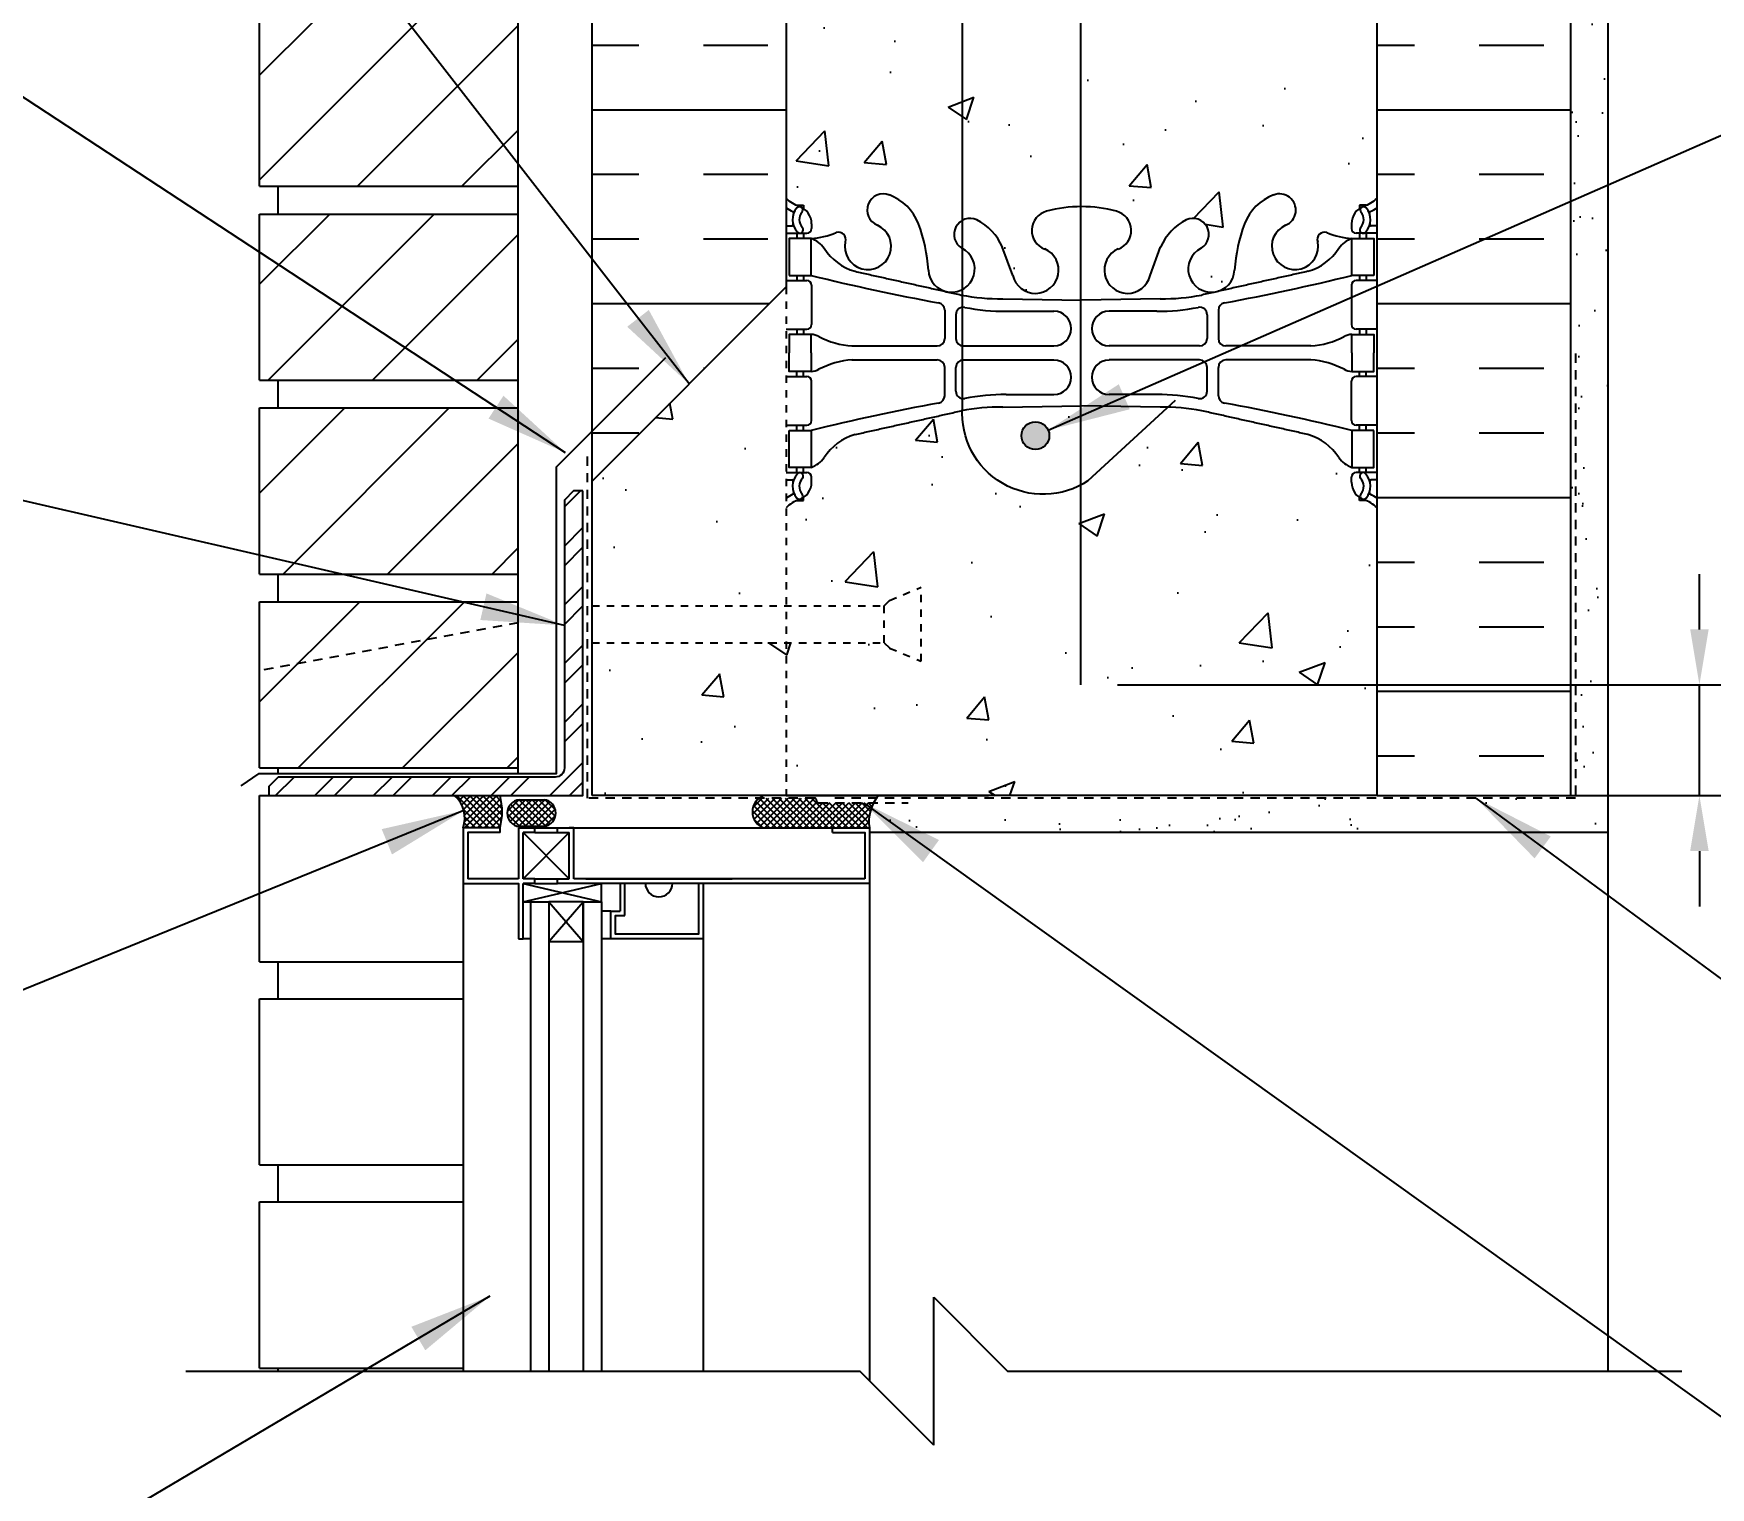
# Model space of a CAD drawing. Header units: inches. Extents: x 2869.3 to 2923.4, y 432.9 to 510.3.
# Drawn here: x 2881.94 to 2904.63, y 480.1 to 499.78 of the extents above; entities that cross this region are included whole.
import ezdxf

# ---------------------------------------------------------------- set-up
doc = ezdxf.new("R2010")
doc.units = ezdxf.units.IN
doc.header["$LTSCALE"] = 0.5
doc.header["$MEASUREMENT"] = 0
doc.linetypes.add('DASHED2', pattern=[0.375, 0.25, -0.125])
doc.linetypes.add('HIDDEN2', pattern=[0.1875, 0.125, -0.0625])
doc.layers.get('Defpoints').update_dxf_attribs({"linetype": 'CONTINUOUS'})
for name, color, linetype in [('HATCH', 12, 'CONTINUOUS'), ('LINE18', 9, 'CONTINUOUS'), ('line25', 2, 'CONTINUOUS'), ('LINE50', 5, 'CONTINUOUS'), ('LINE65', 3, 'CONTINUOUS'), ('LINE9', 9, 'CONTINUOUS'), ('TEXT', 4, 'CONTINUOUS'), ('Web_Edge', 9, 'CONTINUOUS')]:
    doc.layers.add(name, color=color, linetype=linetype)
doc.styles.add('DIM', font='romans.shx', dxfattribs={"width": 0.7})
doc.dimstyles.new('ext_12', dxfattribs={"dimscale": 12, "dimtxt": 0.09375, "dimasz": 0.09375, "dimexe": 0.09375, "dimexo": 0.0625, "dimgap": 0.0625, "dimtad": 1, "dimdec": 1, "dimzin": 3, "dimdsep": 46, "dimlunit": 4, "dimtxsty": 'DIM', "dimcen": 0.09, "dimdle": 0.09375, "dimclrt": 4, "dimadec": 0, "dimazin": 0, "dimtfac": 1, "dimtdec": 1, "dimtmove": 2, "dimatfit": 3, "dimfxl": 1, "dimfrac": 2, "dimtolj": 1, "dimtzin": 0, "dimarcsym": 0})
doc.dimstyles.new('ext_8', dxfattribs={"dimscale": 8, "dimtxt": 0.09375, "dimasz": 0.09375, "dimexe": 0.09375, "dimexo": 0.0625, "dimgap": 0.0625, "dimtad": 1, "dimdec": 1, "dimzin": 3, "dimdsep": 46, "dimlunit": 4, "dimtxsty": 'DIM', "dimcen": 0.09, "dimdle": 0.09375, "dimclrt": 4, "dimadec": 0, "dimazin": 0, "dimtfac": 1, "dimtdec": 1, "dimtmove": 2, "dimatfit": 3, "dimfxl": 1, "dimfrac": 2, "dimtolj": 1, "dimtzin": 0, "dimarcsym": 0})
pattern_1 = [(37.5, (66.8911, 3.5397), (-0.03149668, 0.96341188), [0, -0.76, 0, -0.85, 0, -0.8125]), (7.5, (66.8911, 3.5397), (0.88488835, 1.41107303), [0, -0.41, 0, -0.685, 0, -0.2625]), (327.5, (66.2761, 3.5397), (1.55707093, 0.00282953), [0, -0.25, 0, -0.9, 0, -1.175]), (317.5, (66.2761, 3.5397), (1.5030633, 0.4388378), [0, -0.125, 0, -0.59, 0, -0.675])]

# ---------------------------------------------------------------- blocks, each defined once
blk = doc.blocks.new('*D5')
at = {"layer": 'Defpoints', "color": 0, "transparency": 16777216}
for p in [(2896.109, 490.964), (2904.485, 490.964), (2902.746, 489.464)]:
    blk.add_point(p, dxfattribs=at)
at = {"layer": 'TEXT', "color": 0, "lineweight": -2, "transparency": 16777216}
for p, q in [((2904.485, 491.714), (2904.485, 492.464)), ((2896.609, 490.964), (2905.235, 490.964)), ((2904.485, 489.464), (2904.485, 490.964)), ((2903.246, 489.464), (2905.235, 489.464)), ((2904.485, 488.714), (2904.485, 487.964))]:
    blk.add_line(p, q, dxfattribs=at)
at = {"layer": 'TEXT', "color": 0, "transparency": 16777216}
for points in [[(2904.36, 491.714), (2904.61, 491.714), (2904.485, 490.964)], [(2904.36, 488.714), (2904.61, 488.714), (2904.485, 489.464)]]:
    blk.add_solid(points, dxfattribs=at)
at = {"layer": 'TEXT', "color": 4, "transparency": 16777216, "insert": (2907.709, 490.383), "char_height": 0.75, "attachment_point": 5, "rotation": 90, "style": 'DIM'}
blk.add_mtext('\\A1;1 1/2" \\P (38mm)MIN. \\PCOVER', dxfattribs=at)

msp = doc.modelspace()

# ---------------------------------------------------------------- hatches: boundary and pattern name
at = {"layer": 'HATCH'}
h = msp.add_hatch(dxfattribs=at)
h.set_pattern_fill('AR-CONC', color=256, scale=0.5)
h.set_pattern_definition([(50, (0, 0), (3.586301, -0.3137607), [0.375, -4.125]), (355, (0, 0), (-0.6937567, 3.7609607), [0.3, -3.3]), (100.45144, (0.299, -0.026), (2.8925442, 3.4472), [0.318701, -3.5057106]), (46.1842, (0, 1), (5.3362067, -0.8275964), [0.5625, -6.1875]), (96.63564, (0.4447, 0.931), (4.67331, 4.870593), [0.478052, -5.258569]), (351.18416, (0, 1), (4.67331, 4.870593), [0.45, -4.95]), (21, (0.5, 0.75), (2.9845353, -2.0130945), [0.375, -4.125]), (326, (0.5, 0.75), (1.2165767, 3.62575), [0.3, -3.3]), (71.45144, (0.7487, 0.5822), (4.201112, 1.6126558), [0.318701, -3.5057106]), (37.5, (0, 0), (0.0607993, 1.66446927), [0, -3.26, 0, -3.35, 0, -3.3125]), (7.5, (0, 0), (1.3153477, 1.9720586), [0, -1.91, 0, -3.185, 0, -1.2625]), (327.5, (-1.115, 0), (2.6691122, -0.11277436), [0, -1.25, 0, -3.9, 0, -5.175]), (317.5, (-1.615, 0), (2.9159308, 0.500525), [0, -1.625, 0, -2.59, 0, -3.675])])
edge = h.paths.add_edge_path()
edge.add_line((2900.121, 470.058), (2892.121, 470.058))
edge.add_line((2892.121, 470.058), (2892.121, 467.071))
edge.add_arc((2892.467, 467.432), 0.5, 226.2109, 246.4218)
edge.add_line((2892.267, 466.973), (2892.357, 466.973))
edge.add_line((2892.357, 466.973), (2892.357, 466.932))
edge.add_arc((2892.217, 466.725), 0.25, 0, 55.9442, ccw=False)
edge.add_line((2892.467, 466.725), (2892.467, 466.657))
edge.add_arc((2892.404, 466.657), 0.0625, -90, 0, ccw=False)
edge.add_line((2892.404, 466.595), (2892.357, 466.595))
edge.add_line((2892.357, 466.595), (2892.357, 466.525))
edge.add_line((2892.357, 466.525), (2892.462, 466.525))
edge.add_arc((2892.339, 466.182), 0.364, 34.9775, 70.3387, ccw=False)
edge.add_arc((2893.262, 466.793), 0.743, 212.7919, 253.8107)
edge.add_spline(control_points=[(2893.055, 466.079), (2894.493, 465.759)], knot_values=[0, 0, 1, 1], degree=1, periodic=0)
edge.add_arc((2895.049, 468.69), 2.984, 259.2546, 270.0995)
edge.add_line((2895.054, 465.706), (2896.121, 465.691))
edge.add_line((2896.121, 465.691), (2897.187, 465.706))
edge.add_arc((2897.192, 468.69), 2.984, 269.9005, 280.7454)
edge.add_spline(control_points=[(2897.749, 465.759), (2899.186, 466.079)], knot_values=[0, 0, 1, 1], degree=1, periodic=0)
edge.add_arc((2898.979, 466.793), 0.743, 286.1893, 327.2081)
edge.add_arc((2899.902, 466.182), 0.364, 109.6613, 145.0225, ccw=False)
edge.add_line((2899.78, 466.525), (2899.885, 466.525))
edge.add_line((2899.885, 466.525), (2899.885, 466.595))
edge.add_line((2899.885, 466.595), (2899.837, 466.595))
edge.add_arc((2899.837, 466.657), 0.0625, 180, 270, ccw=False)
edge.add_line((2899.775, 466.657), (2899.775, 466.725))
edge.add_arc((2900.025, 466.725), 0.25, 124.0558, 180, ccw=False)
edge.add_line((2899.885, 466.932), (2899.885, 466.973))
edge.add_line((2899.885, 466.973), (2899.975, 466.973))
edge.add_arc((2899.775, 467.432), 0.5, 293.5782, 313.7891)
edge.add_line((2900.121, 467.071), (2900.121, 470.058))
h.paths.add_polyline_path([(2900.121, 462.878, 0.088416), (2899.975, 462.976), (2899.885, 462.976), (2899.885, 463.018, -0.249069), (2899.775, 463.225), (2899.775, 463.292, -0.414214), (2899.837, 463.355), (2899.885, 463.355), (2899.885, 463.425), (2899.78, 463.425, 0.085348), (2899.45, 463.349, -0.669601), (2899.318, 463.469, 2.087231), (2898.884, 463.245, -1), (2898.72, 462.836, -0.21345), (2898.328, 463.225, -0.069923), (2898.191, 463.869, 1.629604), (2897.72, 463.568, -1.059167), (2897.514, 463.186, -0.16372), (2897.192, 463.54), (2897.049, 463.927, 1.612474), (2896.618, 463.567, -0.734872), (2896.595, 463.056, -0.068475), (2896.121, 462.994, -0.068475), (2895.647, 463.056, -0.734872), (2895.623, 463.567, 1.612474), (2895.192, 463.927), (2895.049, 463.54, -0.16372), (2894.727, 463.186, -1.059167), (2894.521, 463.568, 1.629604), (2894.05, 463.869, -0.069923), (2893.913, 463.225, -0.21345), (2893.521, 462.836, -1), (2893.358, 463.245, 2.087231), (2892.924, 463.469, -0.669601), (2892.791, 463.349, 0.085348), (2892.462, 463.425), (2892.357, 463.425), (2892.357, 463.355), (2892.404, 463.355, -0.414214), (2892.467, 463.292), (2892.467, 463.225, -0.249069), (2892.357, 463.018), (2892.357, 462.976), (2892.267, 462.976, 0.088416), (2892.121, 462.878), (2892.121, 460.105), (2892.121, 457.332, 0.088416), (2892.267, 457.235), (2892.357, 457.235), (2892.357, 457.193, -0.249069), (2892.467, 456.986), (2892.467, 456.918, -0.414214), (2892.404, 456.856), (2892.357, 456.856), (2892.357, 456.786), (2892.462, 456.786, 0.085348), (2892.791, 456.861, -0.669601), (2892.924, 456.741, 2.087231), (2893.358, 456.966, -1), (2893.521, 457.374, -0.21345), (2893.913, 456.985, -0.069923), (2894.05, 456.341, 1.629604), (2894.521, 456.642, -1.059167), (2894.727, 457.024, -0.16372), (2895.049, 456.671), (2895.192, 456.284, 1.612474), (2895.623, 456.643, -0.734872), (2895.647, 457.154, -0.068475), (2896.121, 457.216, -0.068475), (2896.595, 457.154, -0.734872), (2896.618, 456.643, 1.612474), (2897.049, 456.284), (2897.192, 456.671, -0.16372), (2897.514, 457.024, -1.059167), (2897.72, 456.642, 1.629604), (2898.191, 456.341, -0.069923), (2898.328, 456.985, -0.21345), (2898.72, 457.374, -1), (2898.884, 456.966, 2.087231), (2899.318, 456.741, -0.669601), (2899.45, 456.861, 0.085348), (2899.78, 456.786), (2899.885, 456.786), (2899.885, 456.856), (2899.837, 456.856, -0.414214), (2899.775, 456.918), (2899.775, 456.986, -0.249069), (2899.885, 457.193), (2899.885, 457.235), (2899.975, 457.235, 0.088416), (2900.121, 457.332), (2900.121, 460.105)])
edge = h.paths.add_edge_path()
edge.add_line((2900.121, 509.327), (2895.121, 509.327))
edge.add_line((2895.121, 509.327), (2894.121, 510.327))
edge.add_line((2894.121, 510.327), (2894.121, 508.327))
edge.add_line((2894.121, 508.327), (2893.121, 509.327))
edge.add_line((2893.121, 509.327), (2892.121, 509.327))
edge.add_line((2892.121, 509.327), (2892.121, 507.293))
edge.add_arc((2892.467, 507.654), 0.5, 226.2109, 246.4218)
edge.add_line((2892.267, 507.196), (2892.357, 507.196))
edge.add_line((2892.357, 507.196), (2892.357, 507.154))
edge.add_arc((2892.217, 506.947), 0.25, 0, 55.9442, ccw=False)
edge.add_line((2892.467, 506.947), (2892.467, 506.879))
edge.add_arc((2892.404, 506.879), 0.0625, -90, 0, ccw=False)
edge.add_line((2892.404, 506.817), (2892.357, 506.817))
edge.add_line((2892.357, 506.817), (2892.357, 506.747))
edge.add_line((2892.357, 506.747), (2892.462, 506.747))
edge.add_arc((2892.339, 506.404), 0.364, 34.9775, 70.3387, ccw=False)
edge.add_arc((2893.262, 507.016), 0.743, 212.7919, 253.8107)
edge.add_spline(control_points=[(2893.055, 506.301), (2894.493, 505.981)], knot_values=[0, 0, 1, 1], degree=1, periodic=0)
edge.add_arc((2895.049, 508.913), 2.984, 259.2546, 270.0995)
edge.add_line((2895.054, 505.929), (2896.121, 505.913))
edge.add_line((2896.121, 505.913), (2897.187, 505.929))
edge.add_arc((2897.192, 508.913), 2.984, 269.9005, 280.7454)
edge.add_spline(control_points=[(2897.749, 505.981), (2899.186, 506.301)], knot_values=[0, 0, 1, 1], degree=1, periodic=0)
edge.add_arc((2898.979, 507.016), 0.743, 286.1893, 327.2081)
edge.add_arc((2899.902, 506.404), 0.364, 109.6613, 145.0225, ccw=False)
edge.add_line((2899.78, 506.747), (2899.885, 506.747))
edge.add_line((2899.885, 506.747), (2899.885, 506.817))
edge.add_line((2899.885, 506.817), (2899.837, 506.817))
edge.add_arc((2899.837, 506.879), 0.0625, 180, 270, ccw=False)
edge.add_line((2899.775, 506.879), (2899.775, 506.947))
edge.add_arc((2900.025, 506.947), 0.25, 124.0558, 180, ccw=False)
edge.add_line((2899.885, 507.154), (2899.885, 507.196))
edge.add_line((2899.885, 507.196), (2899.975, 507.196))
edge.add_arc((2899.775, 507.654), 0.5, 293.5782, 313.7891)
edge.add_line((2900.121, 507.293), (2900.121, 509.327))
h.paths.add_polyline_path([(2900.121, 500.327), (2900.121, 503.101, 0.088416), (2899.975, 503.198), (2899.885, 503.198), (2899.885, 503.24, -0.249069), (2899.775, 503.447), (2899.775, 503.514, -0.414214), (2899.837, 503.577), (2899.885, 503.577), (2899.885, 503.647), (2899.78, 503.647, 0.085348), (2899.45, 503.571, -0.669601), (2899.318, 503.692, 2.087231), (2898.884, 503.467, -1), (2898.72, 503.058, -0.21345), (2898.328, 503.448, -0.069923), (2898.191, 504.091, 1.702394), (2897.741, 503.779, -0.940793), (2897.538, 503.395, -0.173075), (2897.192, 503.762), (2897.049, 504.149, 1.612474), (2896.618, 503.789, -0.734872), (2896.595, 503.278, -0.068475), (2896.121, 503.216, -0.068475), (2895.647, 503.278, -0.734872), (2895.623, 503.789, 1.612474), (2895.192, 504.149), (2895.049, 503.762, -0.173075), (2894.703, 503.395, -0.940793), (2894.5, 503.779, 1.702394), (2894.05, 504.091, -0.069923), (2893.913, 503.448, -0.21345), (2893.521, 503.058, -1), (2893.358, 503.467, 2.087231), (2892.924, 503.692, -0.669601), (2892.791, 503.571, 0.085348), (2892.462, 503.647), (2892.357, 503.647), (2892.357, 503.577), (2892.404, 503.577, -0.414214), (2892.467, 503.514), (2892.467, 503.447, -0.249069), (2892.357, 503.24), (2892.357, 503.198), (2892.267, 503.198, 0.088416), (2892.121, 503.101), (2892.121, 500.327), (2892.121, 497.554, 0.088416), (2892.267, 497.457), (2892.357, 497.457), (2892.357, 497.415, -0.249069), (2892.467, 497.208), (2892.467, 497.141, -0.414214), (2892.404, 497.078), (2892.357, 497.078), (2892.357, 497.008), (2892.462, 497.008, 0.085348), (2892.791, 497.084, -0.669601), (2892.924, 496.963, 2.087231), (2893.358, 497.188, -1), (2893.521, 497.597, -0.21345), (2893.913, 497.207, -0.069923), (2894.05, 496.564, 1.702394), (2894.5, 496.876, -0.940793), (2894.703, 497.259, -0.173075), (2895.049, 496.893), (2895.192, 496.506, 1.612474), (2895.623, 496.865, -0.734872), (2895.647, 497.377, -0.068475), (2896.121, 497.439, -0.068475), (2896.595, 497.377, -0.734872), (2896.618, 496.865, 1.612474), (2897.049, 496.506), (2897.192, 496.893, -0.173075), (2897.538, 497.259, -0.940793), (2897.741, 496.876, 1.702394), (2898.191, 496.564, -0.069923), (2898.328, 497.207, -0.21345), (2898.72, 497.597, -1), (2898.884, 497.188, 2.087231), (2899.318, 496.963, -0.669601), (2899.45, 497.084, 0.085348), (2899.78, 497.008), (2899.885, 497.008), (2899.885, 497.078), (2899.837, 497.078, -0.414214), (2899.775, 497.141), (2899.775, 497.208, -0.249069), (2899.885, 497.415), (2899.885, 497.457), (2899.975, 497.457, 0.088416), (2900.121, 497.554)])
edge = h.paths.add_edge_path()
edge.add_arc((2899.775, 493.001), 0.5, 46.2109, 66.4218)
edge.add_line((2899.975, 493.459), (2899.885, 493.459))
edge.add_line((2899.885, 493.459), (2899.885, 493.501))
edge.add_arc((2900.025, 493.708), 0.25, 180, 235.9442, ccw=False)
edge.add_line((2899.775, 493.708), (2899.775, 493.776))
edge.add_arc((2899.837, 493.776), 0.0625, 90, 180, ccw=False)
edge.add_line((2899.837, 493.838), (2899.885, 493.838))
edge.add_line((2899.885, 493.838), (2899.885, 493.908))
edge.add_line((2899.885, 493.908), (2899.78, 493.908))
edge.add_arc((2899.902, 494.251), 0.364, 214.9775, 250.3387, ccw=False)
edge.add_arc((2898.979, 493.639), 0.743, 32.7919, 73.8107)
edge.add_spline(control_points=[(2899.186, 494.353), (2897.749, 494.674)], knot_values=[0, 0, 1, 1], degree=1, periodic=0)
edge.add_arc((2897.192, 491.742), 2.984, 79.2546, 90.0995)
edge.add_line((2897.187, 494.726), (2896.121, 494.742))
edge.add_line((2896.121, 494.742), (2895.054, 494.726))
edge.add_arc((2895.049, 491.742), 2.984, 89.9005, 100.7454)
edge.add_spline(control_points=[(2894.493, 494.674), (2893.055, 494.353)], knot_values=[0, 0, 1, 1], degree=1, periodic=0)
edge.add_arc((2893.262, 493.639), 0.743, 106.1893, 147.2081)
edge.add_arc((2892.339, 494.251), 0.364, 289.6613, 325.0225, ccw=False)
edge.add_line((2892.462, 493.908), (2892.357, 493.908))
edge.add_line((2892.357, 493.908), (2892.357, 493.838))
edge.add_line((2892.357, 493.838), (2892.404, 493.838))
edge.add_arc((2892.404, 493.776), 0.0625, 0, 90, ccw=False)
edge.add_line((2892.467, 493.776), (2892.467, 493.708))
edge.add_arc((2892.217, 493.708), 0.25, 304.0558, 360, ccw=False)
edge.add_line((2892.357, 493.501), (2892.357, 493.459))
edge.add_line((2892.357, 493.459), (2892.267, 493.459))
edge.add_arc((2892.467, 493.001), 0.5, 113.5782, 133.7891)
edge.add_line((2892.121, 493.362), (2892.121, 492.035))
edge.add_line((2892.121, 492.035), (2893.449, 492.035))
edge.add_line((2893.449, 492.035), (2893.522, 492.108))
edge.add_line((2893.522, 492.108), (2893.949, 492.285))
edge.add_line((2893.949, 492.285), (2893.949, 491.285))
edge.add_line((2893.949, 491.285), (2893.522, 491.462))
edge.add_line((2893.522, 491.462), (2893.449, 491.535))
edge.add_line((2893.449, 491.535), (2892.121, 491.535))
edge.add_line((2892.121, 491.535), (2892.121, 489.464))
edge.add_line((2892.121, 489.464), (2900.121, 489.464))
edge.add_line((2900.121, 489.464), (2900.121, 493.362))
h.paths.add_polyline_path([(2892.121, 493.362), (2892.121, 496.353), (2889.496, 493.723), (2889.496, 492.035), (2892.121, 492.035)])
h.paths.add_polyline_path([(2892.121, 491.535), (2889.496, 491.535), (2889.496, 489.464), (2892.121, 489.464)])
h = msp.add_hatch(dxfattribs=at)
h.set_pattern_fill('ANSI31', color=256, scale=8, style=0)
h.paths.add_polyline_path([(2888.496, 509.327), (2884.996, 509.327), (2884.996, 508.214), (2888.496, 508.214)])
h.paths.add_polyline_path([(2888.496, 491.804), (2888.496, 492.089), (2884.996, 492.089), (2884.996, 491.156)])
h.paths.add_polyline_path([(2888.496, 494.714), (2884.996, 494.714), (2884.996, 492.464), (2888.496, 492.464)])
h.paths.add_polyline_path([(2888.496, 491.804), (2884.996, 491.156), (2884.996, 489.839), (2888.496, 489.839)])
h.paths.add_polyline_path([(2888.496, 497.339), (2884.996, 497.339), (2884.996, 495.089), (2888.496, 495.089)])
h.paths.add_polyline_path([(2888.496, 499.964), (2884.996, 499.964), (2884.996, 497.714), (2888.496, 497.714)])
h.paths.add_polyline_path([(2888.496, 505.214), (2884.996, 505.214), (2884.996, 502.964), (2888.496, 502.964)])
h.paths.add_polyline_path([(2888.496, 507.839), (2884.996, 507.839), (2884.996, 505.589), (2888.496, 505.589)])
h.paths.add_polyline_path([(2888.496, 502.589), (2884.996, 502.589), (2884.996, 500.339), (2888.496, 500.339)])
h.paths.add_polyline_path([(2888.496, 466.821), (2884.996, 466.821), (2884.996, 464.571), (2888.496, 464.571)])
h.paths.add_polyline_path([(2888.496, 464.196), (2885.01, 464.196), (2884.996, 464.181), (2884.996, 461.946), (2888.496, 461.946)])
h.paths.add_polyline_path([(2888.496, 461.571), (2884.996, 461.571), (2884.996, 459.321), (2888.496, 459.321)])
h.paths.add_polyline_path([(2888.496, 458.946), (2884.996, 458.946), (2884.996, 456.696), (2888.496, 456.696)])
h.paths.add_polyline_path([(2888.496, 456.321), (2884.996, 456.321), (2884.996, 454.071), (2888.496, 454.071)])
h.paths.add_polyline_path([(2888.496, 453.696), (2884.996, 453.696), (2884.996, 451.446), (2888.496, 451.446)])
h = msp.add_hatch(dxfattribs=at)
h.set_pattern_fill('AR-SAND', color=256, scale=0.5, style=0)
h.set_pattern_definition(pattern_1)
h.paths.add_polyline_path([(2903.246, 509.327), (2902.746, 509.327), (2902.746, 506.308), (2903.246, 506.308)])
h.paths.add_polyline_path([(2903.246, 506.308), (2902.746, 506.308), (2902.746, 500.622), (2903.246, 500.622)])
h.paths.add_polyline_path([(2903.246, 500.622), (2902.746, 500.622), (2902.746, 500.327), (2902.746, 497.124), (2903.246, 497.396)])
h.paths.add_polyline_path([(2903.246, 497.396), (2902.746, 497.124), (2902.746, 491.098), (2902.746, 489.598), (2903.246, 489.598)])
h = msp.add_hatch(dxfattribs=at)
h.set_pattern_fill('INSUL', color=256, scale=7, style=0)
h.paths.add_polyline_path([(2892.121, 500.327), (2891.433, 500.327), (2891.433, 499.827), (2889.933, 499.827), (2889.933, 500.327), (2889.496, 500.327), (2889.496, 500.089), (2889.496, 493.723), (2892.121, 496.353)])
h.paths.add_polyline_path([(2902.746, 500.327), (2902.308, 500.327), (2902.308, 499.827), (2900.808, 499.827), (2900.808, 500.327), (2900.371, 500.327), (2900.121, 500.327), (2900.121, 489.464), (2902.746, 489.464)])
h = msp.add_hatch(dxfattribs=at)
h.set_pattern_fill('ANSI32', color=256, scale=1.5, style=0)
h.set_pattern_definition([(45, (2974.73014, 335.0301), (-0.3977476, 0.3977476), []), (45, (2974.9953, 335.0301), (-0.3977476, 0.3977476), [])])
h.paths.add_polyline_path([(2889.371, 489.464), (2889.371, 493.589), (2889.246, 493.589), (2889.121, 493.464), (2889.121, 489.839, -0.414214), (2888.996, 489.714), (2885.246, 489.714), (2885.121, 489.589), (2885.121, 489.464)])
h = msp.add_hatch(dxfattribs=at)
h.set_pattern_fill('ANSI37', color=256, scale=0.5)
h.set_pattern_definition([(45, (64.057907, 3.53969), (-0.0441941738, 0.0441941738), []), (135, (64.057907, 3.53969), (-0.0441941738, -0.0441941738), [])])
h.paths.add_polyline_path([(2888.848, 489.408), (2888.511, 489.408, 0.912387), (2888.513, 489.046), (2888.848, 489.046, 0.868026)])
h.paths.add_polyline_path([(2893.307, 489.368), (2892.564, 489.368, -0.414214), (2892.534, 489.398), (2892.534, 489.401, 0.414214), (2892.504, 489.431), (2891.759, 489.431, 0.594546), (2891.819, 489.026), (2892.75, 489.026), (2893.25, 489.026, -0.162291)])
h.paths.add_polyline_path([(2888.25, 489.464), (2887.635, 489.464, -0.310601), (2887.75, 489.026), (2888.25, 489.026, 0.132277)])
h = msp.add_hatch(dxfattribs=at)
h.set_pattern_fill('AR-SAND', color=256, scale=0.5, style=0)
h.set_pattern_definition([(37.5, (64.8911, 3.5397), (-0.03149668, 0.96341188), [0, -0.76, 0, -0.85, 0, -0.8125]), (7.5, (64.8911, 3.5397), (0.88488835, 1.41107303), [0, -0.41, 0, -0.685, 0, -0.2625]), (327.5, (64.2761, 3.5397), (1.55707093, 0.00282953), [0, -0.25, 0, -0.9, 0, -1.175]), (317.5, (64.2761, 3.5397), (1.5030633, 0.4388378), [0, -0.125, 0, -0.59, 0, -0.675])])
h.paths.add_polyline_path([(2894.86, 489.464), (2894.86, 489.339), (2893.309, 489.339, 0.222695), (2893.25, 489.089), (2893.25, 488.964), (2900.361, 488.964), (2899.757, 489.275), (2899.393, 489.464)])
h = msp.add_hatch(dxfattribs=at)
h.set_pattern_fill('AR-SAND', color=256, scale=0.5, style=0)
h.set_pattern_definition(pattern_1)
h.paths.add_polyline_path([(2901.393, 489.464), (2901.757, 489.275), (2902.361, 488.964), (2903.246, 488.964), (2903.246, 489.464)])
at = {"layer": 'LINE65'}
msp.add_hatch(color=256, dxfattribs=at).paths.add_polyline_path([(2895.684, 494.337, 1), (2895.309, 494.337, 1)])

# ---------------------------------------------------------------- linework, layer by layer
at = {"layer": 'HATCH', "linetype": 'HIDDEN2'}
msp.add_line((2892.121, 496.353), (2892.121, 489.464), dxfattribs=at)
at = {"layer": 'HATCH', "color": 6, "linetype": 'DASHED2'}
for p, q in [((2889.433, 489.431), (2889.433, 494.107)), ((2892.504, 489.431), (2889.433, 489.431)), ((2892.534, 489.398), (2892.534, 489.401)), ((2892.564, 489.368), (2893.774, 489.368))]:
    msp.add_line(p, q, dxfattribs=at)
at = {"layer": 'HATCH'}
for p, q in [((2888.511, 489.408), (2888.848, 489.408)), ((2888.848, 489.046), (2888.513, 489.046))]:
    msp.add_line(p, q, dxfattribs=at)
at = {"layer": 'HATCH', "color": 6, "linetype": 'DASHED2'}
msp.add_lwpolyline([(2902.808, 495.449), (2902.808, 489.431), (2892.772, 489.431)], dxfattribs=at)
at = {"layer": 'HATCH'}
for centre, radius, start, end in [((2887.374, 489.161), 0.399, 340.2287, 49.2481), ((2887.438, 489.245), 0.841, 344.9296, 15.0704), ((2888.529, 489.227), 0.182, 95.0768, 264.9232), ((2888.822, 489.227), 0.183, 278.0824, 81.9176), ((2891.899, 489.245), 0.233, 110.0628, 249.9372), ((2893.792, 489.111), 0.549, 140.0509, 188.9397)]:
    msp.add_arc(centre, radius, start, end, dxfattribs=at)
at = {"layer": 'HATCH', "color": 6, "linetype": 'DASHED2'}
for centre, start, end in [((2892.504, 489.401), 0, 90), ((2892.564, 489.398), 180, 270)]:
    msp.add_arc(centre, 0.03, start, end, dxfattribs=at)
at = {"layer": 'LINE18', "linetype": 'HIDDEN2'}
for p, q in [((2893.522, 492.108), (2893.949, 492.285)), ((2893.949, 491.285), (2893.949, 492.285)), ((2889.496, 492.035), (2893.449, 492.035)), ((2893.449, 492.035), (2893.522, 492.108)), ((2893.449, 491.535), (2893.449, 492.035)), ((2889.496, 491.535), (2893.449, 491.535)), ((2893.449, 491.535), (2893.522, 491.462)), ((2893.522, 491.462), (2893.949, 491.285))]:
    msp.add_line(p, q, dxfattribs=at)
at = {"layer": 'LINE18'}
for p, q in [((2893.949, 492.285), (2893.949, 492.285)), ((2893.949, 491.285), (2893.949, 491.285)), ((2892.125, 489.464), (2894.86, 489.464)), ((2888.25, 488.964), (2888.25, 489.026)), ((2892.75, 488.964), (2892.75, 489.026)), ((2903.246, 488.964), (2893.25, 488.964)), ((2889.409, 488.339), (2891.391, 488.339))]:
    msp.add_line(p, q, dxfattribs=at)
at = {"layer": 'LINE18', "flags": 128}
for points in [[(2888.25, 489.026), (2887.75, 489.026), (2887.75, 488.276), (2888.5, 488.276), (2888.5, 487.526)], [(2888.25, 488.964), (2887.812, 488.964), (2887.812, 488.339)], [(2888.5, 489.026), (2892.788, 489.026)], [(2888.5, 489.026), (2888.5, 488.339)], [(2888.5, 489.026), (2888.563, 489.026)], [(2888.723, 489.026), (2888.563, 489.026)], [(2888.563, 488.339), (2888.563, 488.964)], [(2888.723, 488.964), (2888.563, 488.964)], [(2888.723, 488.964), (2888.723, 489.026)], [(2888.723, 488.964), (2889.027, 488.964)], [(2889.027, 489.026), (2889.187, 489.026)], [(2889.027, 488.964), (2889.027, 489.026)], [(2889.027, 488.964), (2889.187, 488.964)], [(2889.25, 489.026), (2889.187, 489.026)], [(2889.187, 488.339), (2889.187, 488.964)], [(2889.25, 488.339), (2889.25, 489.026)], [(2892.75, 489.026), (2893.25, 489.026), (2893.25, 488.276)], [(2892.75, 488.964), (2893.188, 488.964), (2893.188, 488.339)], [(2888.5, 488.339), (2887.812, 488.339)], [(2888.723, 488.339), (2888.563, 488.339)], [(2888.563, 487.526), (2888.563, 488.276)], [(2888.723, 488.276), (2888.563, 488.276)], [(2888.723, 488.339), (2889.027, 488.339)], [(2888.723, 488.276), (2888.723, 488.339)], [(2888.723, 488.276), (2889.027, 488.276)], [(2889.027, 488.276), (2889.027, 488.339)], [(2889.027, 488.339), (2889.187, 488.339)], [(2893.25, 488.276), (2889.027, 488.276)], [(2893.188, 488.339), (2889.25, 488.339)], [(2889.625, 488.026), (2889.625, 488.276)], [(2891, 488.276), (2891, 487.526), (2889.75, 487.526), (2889.75, 487.901), (2889.875, 487.901)], [(2890.938, 488.276), (2890.938, 487.589), (2889.812, 487.589), (2889.812, 487.839), (2889.937, 487.839)], [(2889.875, 488.276), (2889.875, 487.901)], [(2889.937, 487.839), (2889.937, 488.276)], [(2888.563, 487.526), (2888.563, 488.026), (2888.662, 488.026), (2888.662, 487.526), (2888.563, 487.526)], [(2888.662, 488.026), (2888.662, 481.671)], [(2888.662, 488.026), (2888.912, 488.026)], [(2888.912, 488.026), (2888.912, 487.488), (2889.375, 487.488), (2889.375, 488.026), (2888.912, 488.026)], [(2889.375, 488.026), (2889.625, 488.026)], [(2889.625, 488.026), (2889.625, 481.671)], [(2889.75, 487.901), (2889.625, 487.901)], [(2888.5, 487.526), (2888.563, 487.526)], [(2889.75, 487.526), (2889.625, 487.526)]]:
    msp.add_lwpolyline(points, dxfattribs=at)
at = {"layer": 'LINE18'}
msp.add_arc((2890.4, 488.276), 0.183, 180, 0, dxfattribs=at)
at = {"layer": 'line25'}
for p, q in [((2892.121, 500.327), (2892.121, 496.353)), ((2900.121, 489.464), (2900.121, 500.327)), ((2884.996, 497.714), (2884.996, 499.964)), ((2888.496, 489.764), (2888.496, 499.964)), ((2884.996, 497.714), (2888.496, 497.714)), ((2885.246, 497.339), (2885.246, 497.714)), ((2884.996, 497.339), (2888.496, 497.339)), ((2884.996, 495.089), (2884.996, 497.339)), ((2889.496, 493.723), (2892.121, 496.353)), ((2884.996, 495.089), (2888.496, 495.089)), ((2885.246, 494.714), (2885.246, 495.089)), ((2884.996, 494.714), (2888.496, 494.714)), ((2884.996, 492.464), (2884.996, 494.714)), ((2884.996, 492.464), (2888.496, 492.464)), ((2885.246, 492.089), (2885.246, 492.464)), ((2884.996, 489.839), (2884.996, 492.089)), ((2884.996, 492.089), (2888.496, 492.089)), ((2884.996, 489.839), (2888.496, 489.839)), ((2885.246, 489.764), (2885.246, 489.839)), ((2892.125, 489.464), (2889.496, 489.464)), ((2900.121, 489.464), (2892.121, 489.464))]:
    msp.add_line(p, q, dxfattribs=at)
at = {"layer": 'line25', "color": 12}
for p, q in [((2884.996, 487.214), (2884.996, 489.464)), ((2884.996, 489.464), (2885.121, 489.464)), ((2903.246, 488.964), (2903.246, 481.671)), ((2884.996, 487.214), (2887.746, 487.214)), ((2885.246, 486.714), (2885.246, 487.214)), ((2884.996, 484.464), (2884.996, 486.714)), ((2884.996, 486.714), (2887.746, 486.714)), ((2884.996, 484.464), (2887.746, 484.464)), ((2885.246, 483.964), (2885.246, 484.464)), ((2884.996, 481.714), (2884.996, 483.964)), ((2884.996, 483.964), (2887.746, 483.964)), ((2884.996, 481.714), (2887.746, 481.714)), ((2885.246, 481.671), (2885.246, 481.714))]:
    msp.add_line(p, q, dxfattribs=at)
at = {"layer": 'line25'}
msp.add_lwpolyline([(2889.496, 489.598), (2889.496, 491.098)], dxfattribs=at)
at = {"layer": 'line25', "color": 12, "flags": 128}
for points in [[(2888.563, 488.964), (2889.187, 488.339)], [(2888.563, 488.339), (2889.187, 488.964)], [(2887.75, 488.339), (2887.75, 481.671)], [(2888.563, 488.026), (2889.625, 488.276)], [(2888.563, 488.276), (2889.625, 488.026)], [(2893.25, 488.276), (2893.25, 481.542)], [(2888.912, 488.026), (2888.912, 481.671)], [(2888.912, 487.488), (2889.375, 488.026)], [(2888.912, 488.026), (2889.375, 487.488)], [(2889.375, 488.026), (2889.375, 481.671)], [(2891, 487.526), (2891, 481.671)]]:
    msp.add_lwpolyline(points, dxfattribs=at)
at = {"layer": 'LINE50'}
msp.add_line((2889.496, 489.464), (2889.496, 500.327), dxfattribs=at)
msp.add_lwpolyline([(2900.121, 489.464), (2902.746, 489.464), (2902.746, 500.327), (2902.308, 500.327), (2902.308, 500.827), (2900.808, 500.827), (2900.808, 500.327), (2900.371, 500.327), (2900.121, 500.327)], dxfattribs=at)
at = {"layer": 'LINE65'}
msp.add_line((2896.109, 509.327), (2896.109, 490.964), dxfattribs=at)
msp.add_lwpolyline([(2897.388, 494.812), (2896.208, 493.727, -0.623194), (2894.509, 494.717), (2894.509, 506.338, -0.623194), (2896.208, 507.328), (2897.388, 506.243)], format="xyb", dxfattribs=at)
msp.add_circle((2895.497, 494.337), 0.188, dxfattribs=at)
at = {"layer": 'LINE9'}
for p, q in [((2903.246, 509.327), (2903.246, 488.964)), ((2902.746, 489.464), (2903.246, 489.464)), ((2894.121, 480.671), (2894.121, 482.671)), ((2894.121, 482.671), (2895.121, 481.671)), ((2883.996, 481.671), (2893.121, 481.671)), ((2894.121, 480.671), (2893.121, 481.671)), ((2895.121, 481.671), (2904.246, 481.671))]:
    msp.add_line(p, q, dxfattribs=at)
at = {"layer": 'LINE9', "linetype": 'DASHED2'}
msp.add_line((2888.496, 491.804), (2884.996, 491.156), dxfattribs=at)
at = {"layer": 'LINE9'}
msp.add_lwpolyline([(2884.746, 489.597), (2884.989, 489.764), (2889.013, 489.764), (2889.013, 493.914), (2890.496, 495.397)], dxfattribs=at)
at = {"layer": 'LINE9', "color": 9}
msp.add_lwpolyline([(2889.371, 493.589), (2889.246, 493.589), (2889.121, 493.464), (2889.121, 489.839, -0.414214), (2888.996, 489.714), (2885.246, 489.714), (2885.121, 489.589), (2885.121, 489.464), (2889.371, 489.464)], format="xyb", close=True, dxfattribs=at)
at = {"layer": 'Web_Edge'}
for p, q in [((2892.267, 497.457), (2892.357, 497.457)), ((2892.357, 497.457), (2892.357, 497.415)), ((2899.975, 497.457), (2899.885, 497.457)), ((2899.885, 497.457), (2899.885, 497.415)), ((2892.121, 497.178), (2892.199, 497.178)), ((2892.467, 497.208), (2892.467, 497.141)), ((2899.775, 497.208), (2899.775, 497.141)), ((2900.121, 497.178), (2900.043, 497.178)), ((2892.121, 497.078), (2892.404, 497.078)), ((2892.267, 497.078), (2892.267, 497.008)), ((2892.357, 497.078), (2892.357, 497.008)), ((2895.192, 496.506), (2895.049, 496.893)), ((2897.049, 496.506), (2897.192, 496.893)), ((2900.121, 497.078), (2899.837, 497.078)), ((2899.885, 497.078), (2899.885, 497.008)), ((2899.975, 497.078), (2899.975, 497.008)), ((2892.121, 496.438), (2892.404, 496.438)), ((2892.267, 496.508), (2892.267, 496.438)), ((2892.357, 496.508), (2892.357, 496.438)), ((2900.121, 496.438), (2899.837, 496.438)), ((2899.885, 496.508), (2899.885, 496.438)), ((2899.975, 496.508), (2899.975, 496.438)), ((2892.467, 496.376), (2892.467, 495.841)), ((2899.775, 496.376), (2899.775, 495.841)), ((2894.269, 496.038), (2894.269, 495.653)), ((2895.054, 496.19), (2896.121, 496.174)), ((2895.101, 496.022), (2895.748, 496.022)), ((2897.187, 496.19), (2896.121, 496.174)), ((2897.14, 496.022), (2896.493, 496.022)), ((2897.973, 496.038), (2897.973, 495.653)), ((2892.121, 495.778), (2892.404, 495.778)), ((2892.267, 495.778), (2892.267, 495.708)), ((2892.357, 495.778), (2892.357, 495.708)), ((2894.421, 495.976), (2894.421, 495.653)), ((2897.82, 495.976), (2897.82, 495.653)), ((2900.121, 495.778), (2899.837, 495.778)), ((2899.885, 495.778), (2899.885, 495.708)), ((2899.975, 495.778), (2899.975, 495.708)), ((2893.014, 495.553), (2894.169, 495.553)), ((2894.521, 495.553), (2895.748, 495.553)), ((2897.72, 495.553), (2896.493, 495.553)), ((2899.227, 495.553), (2898.073, 495.553)), ((2893.014, 495.363), (2894.169, 495.363)), ((2894.521, 495.363), (2895.748, 495.363)), ((2897.72, 495.363), (2896.493, 495.363)), ((2899.227, 495.363), (2898.073, 495.363)), ((2892.121, 495.138), (2892.404, 495.138)), ((2892.267, 495.138), (2892.267, 495.208)), ((2892.357, 495.138), (2892.357, 495.208)), ((2892.467, 494.541), (2892.467, 495.076)), ((2894.269, 494.878), (2894.269, 495.263)), ((2894.421, 494.94), (2894.421, 495.263)), ((2897.82, 494.94), (2897.82, 495.263)), ((2897.973, 494.878), (2897.973, 495.263)), ((2899.775, 494.541), (2899.775, 495.076)), ((2900.121, 495.138), (2899.837, 495.138)), ((2899.885, 495.138), (2899.885, 495.208)), ((2899.975, 495.138), (2899.975, 495.208)), ((2895.101, 494.894), (2895.748, 494.894)), ((2897.14, 494.894), (2896.493, 494.894)), ((2895.054, 494.726), (2896.121, 494.742)), ((2897.187, 494.726), (2896.121, 494.742)), ((2892.121, 494.478), (2892.404, 494.478)), ((2892.267, 494.408), (2892.267, 494.478)), ((2892.357, 494.408), (2892.357, 494.478)), ((2900.121, 494.478), (2899.837, 494.478)), ((2899.885, 494.408), (2899.885, 494.478)), ((2899.975, 494.408), (2899.975, 494.478)), ((2892.121, 493.838), (2892.404, 493.838)), ((2892.121, 493.738), (2892.199, 493.738)), ((2892.267, 493.838), (2892.267, 493.908)), ((2892.357, 493.838), (2892.357, 493.908)), ((2892.467, 493.708), (2892.467, 493.776)), ((2899.775, 493.708), (2899.775, 493.776)), ((2900.121, 493.838), (2899.837, 493.838)), ((2899.885, 493.838), (2899.885, 493.908)), ((2899.975, 493.838), (2899.975, 493.908)), ((2900.121, 493.738), (2900.043, 493.738)), ((2892.357, 493.459), (2892.357, 493.501)), ((2899.885, 493.459), (2899.885, 493.501)), ((2892.267, 493.459), (2892.357, 493.459)), ((2899.975, 493.459), (2899.885, 493.459))]:
    msp.add_line(p, q, dxfattribs=at)
for points in [[(2892.162, 496.508), (2892.462, 496.508), (2892.462, 497.008), (2892.162, 497.008)], [(2900.08, 496.508), (2899.78, 496.508), (2899.78, 497.008), (2900.08, 497.008)], [(2892.162, 494.408), (2892.462, 494.408), (2892.462, 493.908), (2892.162, 493.908)], [(2900.08, 494.408), (2899.78, 494.408), (2899.78, 493.908), (2900.08, 493.908)]]:
    msp.add_lwpolyline(points, close=True, dxfattribs=at)
for points in [[(2892.462, 495.458), (2892.462, 495.708), (2892.162, 495.708), (2892.162, 495.458)], [(2899.78, 495.458), (2899.78, 495.708), (2900.08, 495.708), (2900.08, 495.458)], [(2892.462, 495.458), (2892.462, 495.208), (2892.162, 495.208), (2892.162, 495.458)], [(2899.78, 495.458), (2899.78, 495.208), (2900.08, 495.208), (2900.08, 495.458)]]:
    msp.add_lwpolyline(points, dxfattribs=at)
for centre, radius, start, end in [((2893.439, 497.392), 0.22, 68.1963, 248.1963), ((2893.282, 496.964), 0.677, 21.1239, 69.3197), ((2898.959, 496.964), 0.677, 110.6803, 158.8761), ((2898.802, 497.392), 0.22, 291.8037, 111.8037), ((2892.467, 497.915), 0.5, 226.2109, 250.5288), ((2892.467, 497.915), 0.6, 234.7832, 245.0748), ((2892.46, 497.263), 0.25, 140.1145, 222.4609), ((2892.205, 497.352), 0.021, 343.464, 63.9957), ((2892.303, 497.393), 0.045, 321.448, 139.1879), ((2892.217, 497.208), 0.25, 0, 70.5288), ((2892.46, 497.263), 0.16, 140.0001, 222.4609), ((2895.715, 497.117), 0.268, 104.7892, 250.0338), ((2896.109, 495.685), 1.754, 89.6229, 105.2918), ((2896.132, 495.685), 1.754, 74.7082, 90.3771), ((2896.526, 497.117), 0.268, 289.9662, 75.2108), ((2900.025, 497.208), 0.25, 109.4712, 180), ((2899.939, 497.393), 0.045, 40.8121, 218.552), ((2899.781, 497.263), 0.16, 317.5391, 39.9999), ((2899.775, 497.915), 0.5, 289.4712, 313.7891), ((2899.781, 497.263), 0.25, 317.5391, 39.8855), ((2900.037, 497.352), 0.021, 116.0043, 196.536), ((2899.775, 497.915), 0.6, 294.9252, 305.2168), ((2892.199, 497.198), 0.0196, 269.4032, 15.4901), ((2892.309, 497.124), 0.045, 222.4609, 42.4609), ((2892.404, 497.141), 0.0625, 270, 0), ((2893.231, 496.901), 0.314, 168.5886, 66.1916), ((2891.691, 496.399), 2.365, 4.3895, 20.0015), ((2894.613, 497.062), 0.217, 65.5264, 238.537), ((2894.363, 496.591), 0.75, 23.6938, 62.9705), ((2897.879, 496.591), 0.75, 117.0295, 156.3062), ((2897.628, 497.062), 0.217, 301.463, 114.4736), ((2900.55, 496.399), 2.365, 159.9985, 175.6105), ((2899.01, 496.901), 0.314, 113.8084, 11.4114), ((2899.837, 497.141), 0.0625, 180, 270), ((2899.932, 497.124), 0.045, 137.5391, 317.5391), ((2900.043, 497.198), 0.0196, 164.5099, 270.5968), ((2892.407, 498.004), 0.997, 273.1538, 293.1467), ((2892.339, 496.665), 0.364, 34.9775, 70.3387), ((2892.833, 496.996), 0.0968, 340.1551, 110.4331), ((2899.409, 496.996), 0.0968, 69.5669, 199.8449), ((2899.835, 498.004), 0.997, 246.8533, 266.8462), ((2899.902, 496.665), 0.364, 109.6613, 145.0225), ((2893.262, 497.277), 0.743, 212.7919, 253.8107), ((2894.362, 496.594), 0.314, 182.7357, 63.9348), ((2895.497, 496.579), 0.314, 193.4146, 66.1916), ((2896.744, 496.579), 0.314, 113.8084, 346.5854), ((2897.879, 496.594), 0.314, 116.0652, 357.2643), ((2898.979, 497.277), 0.743, 286.1893, 327.2081), ((2892.404, 496.376), 0.0625, 0, 90), ((2899.27, 523.928), 28.253, 256.0552, 259.6343), ((2892.971, 523.928), 28.253, 280.3657, 283.9448), ((2899.837, 496.376), 0.0625, 90, 180), ((2895.049, 499.174), 2.984, 259.2546, 270.0995), ((2897.192, 499.174), 2.984, 269.9005, 280.7454), ((2894.169, 496.038), 0.1, 360, 79.6343), ((2894.521, 495.976), 0.1, 79.2546, 180), ((2895.096, 499.006), 2.984, 259.2546, 270.0995), ((2895.748, 495.788), 0.234, 270, 90), ((2896.493, 495.788), 0.234, 90, 270), ((2897.145, 499.006), 2.984, 269.9005, 280.7454), ((2897.72, 495.976), 0.1, 0, 100.7454), ((2898.073, 496.038), 0.1, 100.3657, 180), ((2892.404, 495.841), 0.0625, 270, 0), ((2899.837, 495.841), 0.0625, 180, 270), ((2892.458, 495.489), 0.219, 60.4937, 88.92), ((2893.099, 496.709), 1.16, 242.5844, 265.8032), ((2894.169, 495.653), 0.1, 270.0388, 360), ((2894.521, 495.653), 0.1, 180, 270), ((2897.72, 495.653), 0.1, 270, 0), ((2898.073, 495.653), 0.1, 180, 269.9612), ((2899.142, 496.709), 1.16, 274.1968, 297.4156), ((2899.784, 495.489), 0.219, 91.08, 119.5063), ((2893.099, 494.207), 1.16, 94.1968, 117.4156), ((2894.169, 495.263), 0.1, 0, 89.9612), ((2894.521, 495.263), 0.1, 90, 180), ((2895.748, 495.128), 0.234, 270, 90), ((2896.493, 495.128), 0.234, 90, 270), ((2897.72, 495.263), 0.1, 0, 90), ((2898.073, 495.263), 0.1, 90.0388, 180), ((2899.142, 494.207), 1.16, 62.5844, 85.8032), ((2892.404, 495.076), 0.0625, 0, 90), ((2892.458, 495.427), 0.219, 271.08, 299.5063), ((2899.784, 495.427), 0.219, 240.4937, 268.92), ((2899.837, 495.076), 0.0625, 90, 180), ((2894.169, 494.878), 0.1, 280.3657, 0), ((2894.521, 494.94), 0.1, 180, 280.7454), ((2895.096, 491.91), 2.984, 89.9005, 100.7454), ((2897.145, 491.91), 2.984, 79.2546, 90.0995), ((2897.72, 494.94), 0.1, 259.2546, 0), ((2898.073, 494.878), 0.1, 180, 259.6343), ((2899.27, 466.988), 28.253, 100.3657, 103.9448), ((2895.049, 491.742), 2.984, 89.9005, 100.7454), ((2897.192, 491.742), 2.984, 79.2546, 90.0995), ((2892.971, 466.988), 28.253, 76.0552, 79.6343), ((2892.404, 494.541), 0.0625, 270, 0), ((2899.837, 494.541), 0.0625, 180, 270), ((2893.262, 493.639), 0.743, 106.1893, 147.2081), ((2898.979, 493.639), 0.743, 32.7919, 73.8107), ((2892.339, 494.251), 0.364, 289.6613, 325.0225), ((2899.902, 494.251), 0.364, 214.9775, 250.3387), ((2892.199, 493.718), 0.0196, 344.5099, 90.5968), ((2892.46, 493.653), 0.25, 137.5391, 219.8855), ((2892.309, 493.792), 0.045, 317.5391, 137.5391), ((2892.46, 493.653), 0.16, 137.5391, 219.9999), ((2892.404, 493.776), 0.0625, 360, 90), ((2899.837, 493.776), 0.0625, 90, 180), ((2899.932, 493.792), 0.045, 42.4609, 222.4609), ((2899.781, 493.653), 0.16, 320.0001, 42.4609), ((2899.781, 493.653), 0.25, 320.1145, 42.4609), ((2900.043, 493.718), 0.0196, 89.4032, 195.4901), ((2892.467, 493.001), 0.6, 114.9252, 125.2168), ((2892.205, 493.564), 0.021, 296.0043, 16.536), ((2892.303, 493.523), 0.045, 220.8121, 38.552), ((2892.217, 493.708), 0.25, 289.4712, 360), ((2900.025, 493.708), 0.25, 180, 250.5288), ((2899.939, 493.523), 0.045, 141.448, 319.1879), ((2900.037, 493.564), 0.021, 163.464, 243.9957), ((2899.775, 493.001), 0.6, 54.7832, 65.0748), ((2892.467, 493.001), 0.5, 109.4712, 133.7891), ((2899.775, 493.001), 0.5, 46.2109, 70.5288)]:
    msp.add_arc(centre, radius, start, end, dxfattribs=at)
for points in [[(2893.055, 496.563), (2894.493, 496.242)], [(2899.186, 496.563), (2897.749, 496.242)], [(2893.055, 494.353), (2894.493, 494.674)], [(2899.186, 494.353), (2897.749, 494.674)]]:
    msp.add_open_spline(points, degree=1, dxfattribs=at)

# ---------------------------------------------------------------- dimensions: what is measured, and where the dimension line sits
at = {"layer": 'TEXT'}
dim = msp.add_linear_dim(base=(2904.485, 490.964), p1=(2902.746, 489.464), p2=(2896.109, 490.964), angle=90, text='<> \\P (38mm)MIN. \\PCOVER', dimstyle='ext_8', dxfattribs=at)
dim.commit()
dim.dimension.update_dxf_attribs({"geometry": '*D5', "text_midpoint": (2907.709, 490.383), "dimtype": 160})

# ---------------------------------------------------------------- leaders
for points in [[(2890.808, 495.038), (2882.679, 505.497), (2880.348, 505.497)], [(2889.136, 494.107), (2880.549, 499.738), (2878.017, 499.738)], [(2889.121, 491.769), (2881.449, 493.537), (2878.936, 493.537)], [(2887.76, 489.263), (2877.925, 485.263), (2875.536, 485.263)]]:
    msp.add_leader(points, dimstyle='ext_12', dxfattribs=at)
for points in [[(2895.669, 494.413), (2905, 498.501), (2908.071, 498.501)], [(2901.458, 489.431), (2907.849, 484.718), (2913.364, 484.718)], [(2893.169, 489.368), (2907.876, 478.835), (2912.207, 478.835)], [(2888.112, 482.686), (2882.103, 479.129)]]:
    msp.add_leader(points, dimstyle='ext_12', override={"dimgap": 0.0625, "dimtad": 0}, dxfattribs=at)

doc.saveas('drawing.dxf')
